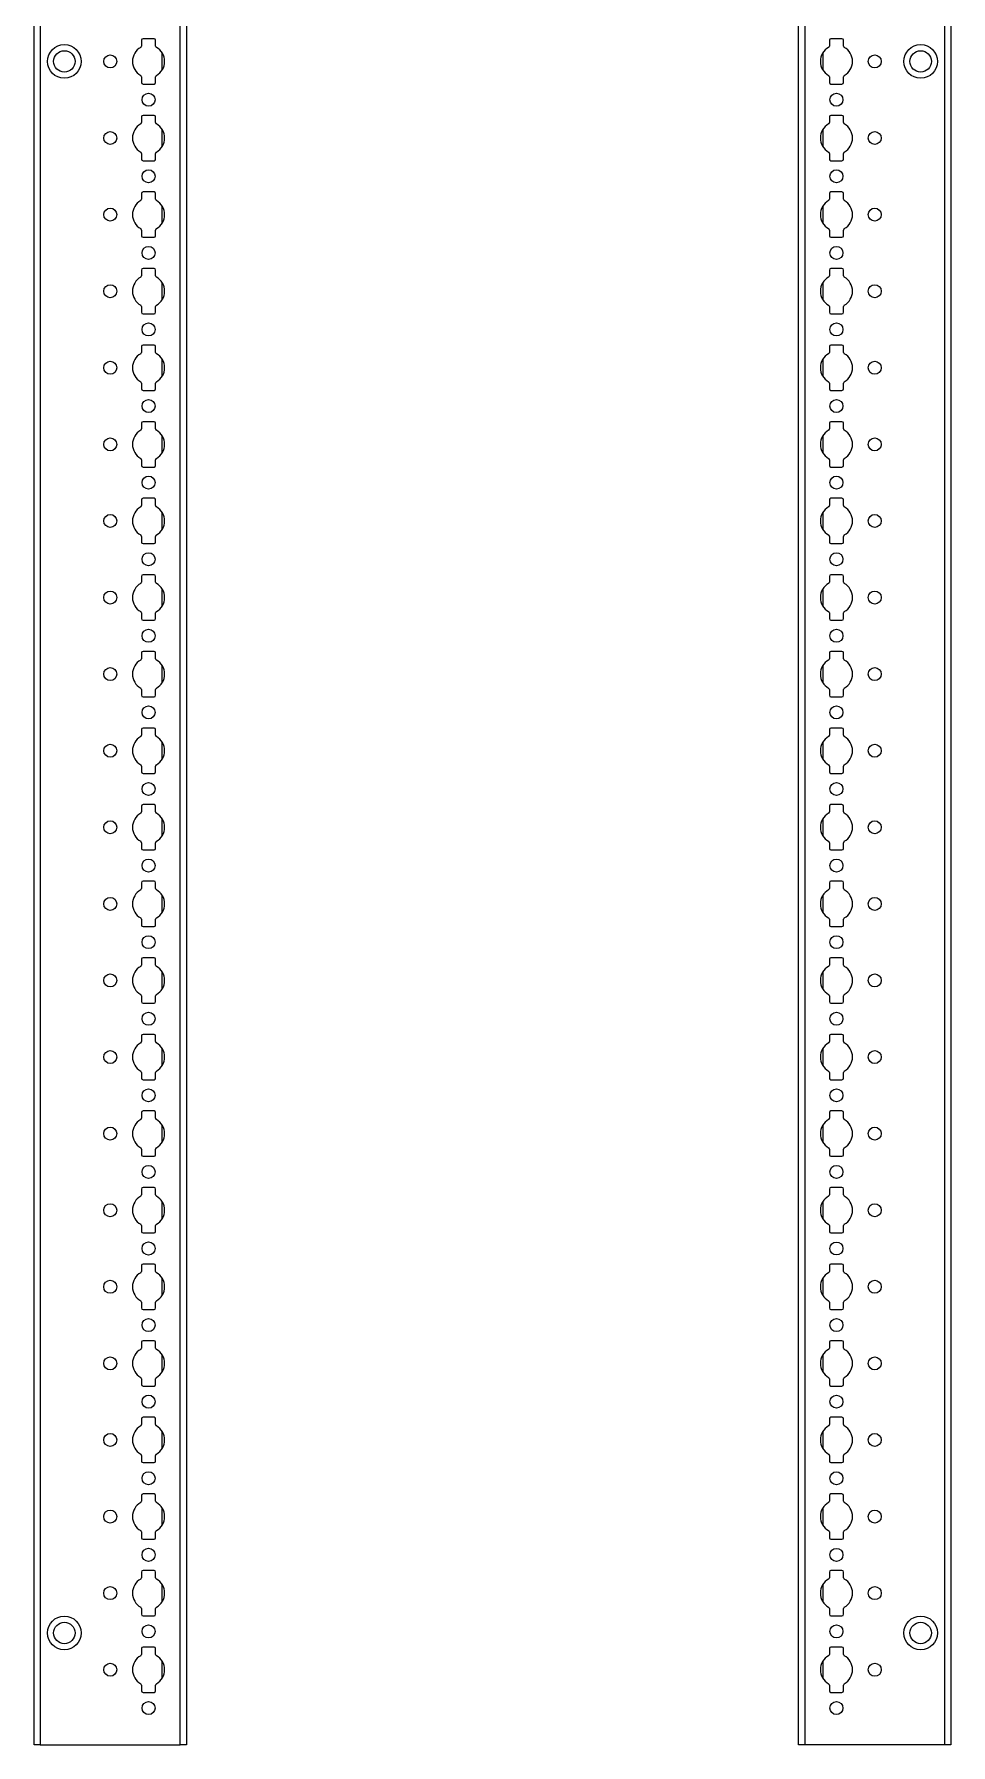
# Model space of a CAD drawing. Header units: millimetres. Extents: x -199 to 2641, y -2247 to 1507.
# Drawn here: x 2342 to 2641, y -852 to -293 of the extents above; entities that cross this region are included whole.
import ezdxf

# ---------------------------------------------------------------- set-up
doc = ezdxf.new("R2010")
doc.units = ezdxf.units.MM

msp = doc.modelspace()

# ---------------------------------------------------------------- linework, layer by layer
at = {"color": 7, "linetype": 'Continuous', "lineweight": 25}
for p, q in [((2341.88, -851.79), (2341.88, 247.21)), ((2391.58, 247.21), (2391.58, -851.79)), ((2591.58, -851.79), (2591.58, 247.21)), ((2641.28, 247.21), (2641.28, -851.79)), ((2376.93, -295.39), (2376.93, -297.27)), ((2381.03, -294.89), (2377.43, -294.89)), ((2381.53, -297.27), (2381.53, -295.39)), ((2601.63, -295.39), (2601.63, -297.27)), ((2605.73, -294.89), (2602.13, -294.89)), ((2606.23, -297.27), (2606.23, -295.39)), ((2376.93, -307.32), (2376.93, -309.19)), ((2377.43, -309.69), (2381.03, -309.69)), ((2381.53, -309.19), (2381.53, -307.32)), ((2601.63, -307.32), (2601.63, -309.19)), ((2602.13, -309.69), (2605.73, -309.69)), ((2606.23, -309.19), (2606.23, -307.32)), ((2376.93, -320.39), (2376.93, -322.27)), ((2381.03, -319.89), (2377.43, -319.89)), ((2381.53, -322.27), (2381.53, -320.39)), ((2601.63, -320.39), (2601.63, -322.27)), ((2605.73, -319.89), (2602.13, -319.89)), ((2606.23, -322.27), (2606.23, -320.39)), ((2376.93, -332.32), (2376.93, -334.19)), ((2377.43, -334.69), (2381.03, -334.69)), ((2381.53, -334.19), (2381.53, -332.32)), ((2601.63, -332.32), (2601.63, -334.19)), ((2602.13, -334.69), (2605.73, -334.69)), ((2606.23, -334.19), (2606.23, -332.32)), ((2376.93, -345.39), (2376.93, -347.27)), ((2381.03, -344.89), (2377.43, -344.89)), ((2381.53, -347.27), (2381.53, -345.39)), ((2601.63, -345.39), (2601.63, -347.27)), ((2605.73, -344.89), (2602.13, -344.89)), ((2606.23, -347.27), (2606.23, -345.39)), ((2376.93, -357.32), (2376.93, -359.19)), ((2381.53, -359.19), (2381.53, -357.32)), ((2601.63, -357.32), (2601.63, -359.19)), ((2606.23, -359.19), (2606.23, -357.32)), ((2377.43, -359.69), (2381.03, -359.69)), ((2602.13, -359.69), (2605.73, -359.69)), ((2376.93, -370.39), (2376.93, -372.27)), ((2381.03, -369.89), (2377.43, -369.89)), ((2381.53, -372.27), (2381.53, -370.39)), ((2601.63, -370.39), (2601.63, -372.27)), ((2605.73, -369.89), (2602.13, -369.89)), ((2606.23, -372.27), (2606.23, -370.39)), ((2376.93, -382.32), (2376.93, -384.19)), ((2377.43, -384.69), (2381.03, -384.69)), ((2381.53, -384.19), (2381.53, -382.32)), ((2601.63, -382.32), (2601.63, -384.19)), ((2602.13, -384.69), (2605.73, -384.69)), ((2606.23, -384.19), (2606.23, -382.32)), ((2376.93, -395.39), (2376.93, -397.27)), ((2381.03, -394.89), (2377.43, -394.89)), ((2381.53, -397.27), (2381.53, -395.39)), ((2601.63, -395.39), (2601.63, -397.27)), ((2605.73, -394.89), (2602.13, -394.89)), ((2606.23, -397.27), (2606.23, -395.39)), ((2376.93, -407.32), (2376.93, -409.19)), ((2381.53, -409.19), (2381.53, -407.32)), ((2601.63, -407.32), (2601.63, -409.19)), ((2606.23, -409.19), (2606.23, -407.32)), ((2377.43, -409.69), (2381.03, -409.69)), ((2602.13, -409.69), (2605.73, -409.69)), ((2376.93, -420.39), (2376.93, -422.27)), ((2381.03, -419.89), (2377.43, -419.89)), ((2381.53, -422.27), (2381.53, -420.39)), ((2601.63, -420.39), (2601.63, -422.27)), ((2605.73, -419.89), (2602.13, -419.89)), ((2606.23, -422.27), (2606.23, -420.39)), ((2376.93, -432.32), (2376.93, -434.19)), ((2377.43, -434.69), (2381.03, -434.69)), ((2381.53, -434.19), (2381.53, -432.32)), ((2601.63, -432.32), (2601.63, -434.19)), ((2602.13, -434.69), (2605.73, -434.69)), ((2606.23, -434.19), (2606.23, -432.32)), ((2376.93, -445.39), (2376.93, -447.27)), ((2381.03, -444.89), (2377.43, -444.89)), ((2381.53, -447.27), (2381.53, -445.39)), ((2601.63, -445.39), (2601.63, -447.27)), ((2605.73, -444.89), (2602.13, -444.89)), ((2606.23, -447.27), (2606.23, -445.39)), ((2376.93, -457.32), (2376.93, -459.19)), ((2381.53, -459.19), (2381.53, -457.32)), ((2601.63, -457.32), (2601.63, -459.19)), ((2606.23, -459.19), (2606.23, -457.32)), ((2377.43, -459.69), (2381.03, -459.69)), ((2602.13, -459.69), (2605.73, -459.69)), ((2376.93, -470.39), (2376.93, -472.27)), ((2381.03, -469.89), (2377.43, -469.89)), ((2381.53, -472.27), (2381.53, -470.39)), ((2601.63, -470.39), (2601.63, -472.27)), ((2605.73, -469.89), (2602.13, -469.89)), ((2606.23, -472.27), (2606.23, -470.39)), ((2376.93, -482.32), (2376.93, -484.19)), ((2377.43, -484.69), (2381.03, -484.69)), ((2381.53, -484.19), (2381.53, -482.32)), ((2601.63, -482.32), (2601.63, -484.19)), ((2602.13, -484.69), (2605.73, -484.69)), ((2606.23, -484.19), (2606.23, -482.32)), ((2376.93, -495.39), (2376.93, -497.27)), ((2381.03, -494.89), (2377.43, -494.89)), ((2381.53, -497.27), (2381.53, -495.39)), ((2601.63, -495.39), (2601.63, -497.27)), ((2605.73, -494.89), (2602.13, -494.89)), ((2606.23, -497.27), (2606.23, -495.39)), ((2376.93, -507.32), (2376.93, -509.19)), ((2381.53, -509.19), (2381.53, -507.32)), ((2601.63, -507.32), (2601.63, -509.19)), ((2606.23, -509.19), (2606.23, -507.32)), ((2377.43, -509.69), (2381.03, -509.69)), ((2602.13, -509.69), (2605.73, -509.69)), ((2376.93, -520.39), (2376.93, -522.27)), ((2381.03, -519.89), (2377.43, -519.89)), ((2381.53, -522.27), (2381.53, -520.39)), ((2601.63, -520.39), (2601.63, -522.27)), ((2605.73, -519.89), (2602.13, -519.89)), ((2606.23, -522.27), (2606.23, -520.39)), ((2376.93, -532.32), (2376.93, -534.19)), ((2377.43, -534.69), (2381.03, -534.69)), ((2381.53, -534.19), (2381.53, -532.32)), ((2601.63, -532.32), (2601.63, -534.19)), ((2602.13, -534.69), (2605.73, -534.69)), ((2606.23, -534.19), (2606.23, -532.32)), ((2376.93, -545.39), (2376.93, -547.27)), ((2381.03, -544.89), (2377.43, -544.89)), ((2381.53, -547.27), (2381.53, -545.39)), ((2601.63, -545.39), (2601.63, -547.27)), ((2605.73, -544.89), (2602.13, -544.89)), ((2606.23, -547.27), (2606.23, -545.39)), ((2376.93, -557.32), (2376.93, -559.19)), ((2381.53, -559.19), (2381.53, -557.32)), ((2601.63, -557.32), (2601.63, -559.19)), ((2606.23, -559.19), (2606.23, -557.32)), ((2377.43, -559.69), (2381.03, -559.69)), ((2602.13, -559.69), (2605.73, -559.69)), ((2376.93, -570.39), (2376.93, -572.27)), ((2381.03, -569.89), (2377.43, -569.89)), ((2381.53, -572.27), (2381.53, -570.39)), ((2601.63, -570.39), (2601.63, -572.27)), ((2605.73, -569.89), (2602.13, -569.89)), ((2606.23, -572.27), (2606.23, -570.39)), ((2376.93, -582.32), (2376.93, -584.19)), ((2377.43, -584.69), (2381.03, -584.69)), ((2381.53, -584.19), (2381.53, -582.32)), ((2601.63, -582.32), (2601.63, -584.19)), ((2602.13, -584.69), (2605.73, -584.69)), ((2606.23, -584.19), (2606.23, -582.32)), ((2376.93, -595.39), (2376.93, -597.27)), ((2381.03, -594.89), (2377.43, -594.89)), ((2381.53, -597.27), (2381.53, -595.39)), ((2601.63, -595.39), (2601.63, -597.27)), ((2605.73, -594.89), (2602.13, -594.89)), ((2606.23, -597.27), (2606.23, -595.39)), ((2376.93, -607.32), (2376.93, -609.19)), ((2381.53, -609.19), (2381.53, -607.32)), ((2601.63, -607.32), (2601.63, -609.19)), ((2606.23, -609.19), (2606.23, -607.32)), ((2377.43, -609.69), (2381.03, -609.69)), ((2602.13, -609.69), (2605.73, -609.69)), ((2376.93, -620.39), (2376.93, -622.27)), ((2381.03, -619.89), (2377.43, -619.89)), ((2381.53, -622.27), (2381.53, -620.39)), ((2601.63, -620.39), (2601.63, -622.27)), ((2605.73, -619.89), (2602.13, -619.89)), ((2606.23, -622.27), (2606.23, -620.39)), ((2376.93, -632.32), (2376.93, -634.19)), ((2377.43, -634.69), (2381.03, -634.69)), ((2381.53, -634.19), (2381.53, -632.32)), ((2601.63, -632.32), (2601.63, -634.19)), ((2602.13, -634.69), (2605.73, -634.69)), ((2606.23, -634.19), (2606.23, -632.32)), ((2376.93, -645.39), (2376.93, -647.27)), ((2381.03, -644.89), (2377.43, -644.89)), ((2381.53, -647.27), (2381.53, -645.39)), ((2601.63, -645.39), (2601.63, -647.27)), ((2605.73, -644.89), (2602.13, -644.89)), ((2606.23, -647.27), (2606.23, -645.39)), ((2376.93, -657.32), (2376.93, -659.19)), ((2381.53, -659.19), (2381.53, -657.32)), ((2601.63, -657.32), (2601.63, -659.19)), ((2606.23, -659.19), (2606.23, -657.32)), ((2377.43, -659.69), (2381.03, -659.69)), ((2602.13, -659.69), (2605.73, -659.69)), ((2381.03, -669.89), (2377.43, -669.89)), ((2605.73, -669.89), (2602.13, -669.89)), ((2376.93, -670.39), (2376.93, -672.27)), ((2381.53, -672.27), (2381.53, -670.39)), ((2601.63, -670.39), (2601.63, -672.27)), ((2606.23, -672.27), (2606.23, -670.39)), ((2376.93, -682.32), (2376.93, -684.19)), ((2377.43, -684.69), (2381.03, -684.69)), ((2381.53, -684.19), (2381.53, -682.32)), ((2601.63, -682.32), (2601.63, -684.19)), ((2602.13, -684.69), (2605.73, -684.69)), ((2606.23, -684.19), (2606.23, -682.32)), ((2376.93, -695.39), (2376.93, -697.27)), ((2381.03, -694.89), (2377.43, -694.89)), ((2381.53, -697.27), (2381.53, -695.39)), ((2601.63, -695.39), (2601.63, -697.27)), ((2605.73, -694.89), (2602.13, -694.89)), ((2606.23, -697.27), (2606.23, -695.39)), ((2376.93, -707.32), (2376.93, -709.19)), ((2381.53, -709.19), (2381.53, -707.32)), ((2601.63, -707.32), (2601.63, -709.19)), ((2606.23, -709.19), (2606.23, -707.32)), ((2377.43, -709.69), (2381.03, -709.69)), ((2602.13, -709.69), (2605.73, -709.69)), ((2381.03, -719.89), (2377.43, -719.89)), ((2605.73, -719.89), (2602.13, -719.89)), ((2376.93, -720.39), (2376.93, -722.27)), ((2381.53, -722.27), (2381.53, -720.39)), ((2601.63, -720.39), (2601.63, -722.27)), ((2606.23, -722.27), (2606.23, -720.39)), ((2376.93, -732.32), (2376.93, -734.19)), ((2377.43, -734.69), (2381.03, -734.69)), ((2381.53, -734.19), (2381.53, -732.32)), ((2601.63, -732.32), (2601.63, -734.19)), ((2602.13, -734.69), (2605.73, -734.69)), ((2606.23, -734.19), (2606.23, -732.32)), ((2376.93, -745.39), (2376.93, -747.27)), ((2381.03, -744.89), (2377.43, -744.89)), ((2381.53, -747.27), (2381.53, -745.39)), ((2601.63, -745.39), (2601.63, -747.27)), ((2605.73, -744.89), (2602.13, -744.89)), ((2606.23, -747.27), (2606.23, -745.39)), ((2376.93, -757.32), (2376.93, -759.19)), ((2381.53, -759.19), (2381.53, -757.32)), ((2601.63, -757.32), (2601.63, -759.19)), ((2606.23, -759.19), (2606.23, -757.32)), ((2377.43, -759.69), (2381.03, -759.69)), ((2602.13, -759.69), (2605.73, -759.69)), ((2376.93, -770.39), (2376.93, -772.27)), ((2381.03, -769.89), (2377.43, -769.89)), ((2381.53, -772.27), (2381.53, -770.39)), ((2601.63, -770.39), (2601.63, -772.27)), ((2605.73, -769.89), (2602.13, -769.89)), ((2606.23, -772.27), (2606.23, -770.39)), ((2376.93, -782.32), (2376.93, -784.19)), ((2377.43, -784.69), (2381.03, -784.69)), ((2381.53, -784.19), (2381.53, -782.32)), ((2601.63, -782.32), (2601.63, -784.19)), ((2602.13, -784.69), (2605.73, -784.69)), ((2606.23, -784.19), (2606.23, -782.32)), ((2376.93, -795.39), (2376.93, -797.27)), ((2381.03, -794.89), (2377.43, -794.89)), ((2381.53, -797.27), (2381.53, -795.39)), ((2601.63, -795.39), (2601.63, -797.27)), ((2605.73, -794.89), (2602.13, -794.89)), ((2606.23, -797.27), (2606.23, -795.39)), ((2376.93, -807.32), (2376.93, -809.19)), ((2381.53, -809.19), (2381.53, -807.32)), ((2601.63, -807.32), (2601.63, -809.19)), ((2606.23, -809.19), (2606.23, -807.32)), ((2377.43, -809.69), (2381.03, -809.69)), ((2602.13, -809.69), (2605.73, -809.69)), ((2376.93, -820.39), (2376.93, -822.27)), ((2381.03, -819.89), (2377.43, -819.89)), ((2381.53, -822.27), (2381.53, -820.39)), ((2601.63, -820.39), (2601.63, -822.27)), ((2605.73, -819.89), (2602.13, -819.89)), ((2606.23, -822.27), (2606.23, -820.39)), ((2376.93, -832.32), (2376.93, -834.19)), ((2377.43, -834.69), (2381.03, -834.69)), ((2381.53, -834.19), (2381.53, -832.32)), ((2601.63, -832.32), (2601.63, -834.19)), ((2602.13, -834.69), (2605.73, -834.69)), ((2606.23, -834.19), (2606.23, -832.32)), ((2343.88, -851.79), (2341.88, -851.79)), ((2343.88, -851.79), (2389.58, -851.79)), ((2391.58, -851.79), (2389.58, -851.79)), ((2593.58, -851.79), (2591.58, -851.79)), ((2639.28, -851.79), (2593.58, -851.79)), ((2641.28, -851.79), (2639.28, -851.79))]:
    msp.add_line(p, q, dxfattribs=at)
at = {"color": 8, "linetype": 'Continuous', "lineweight": 18}
for p, q in [((2343.88, 247.21), (2343.88, -851.79)), ((2389.58, -851.79), (2389.58, 247.21)), ((2593.58, 247.21), (2593.58, -851.79)), ((2639.28, -851.79), (2639.28, 247.21)), ((2383.73, -305), (2383.73, -299.59)), ((2599.43, -299.59), (2599.43, -305)), ((2383.73, -330), (2383.73, -324.59)), ((2599.43, -324.59), (2599.43, -330)), ((2383.73, -355), (2383.73, -349.59)), ((2599.43, -349.59), (2599.43, -355)), ((2383.73, -380), (2383.73, -374.59)), ((2599.43, -374.59), (2599.43, -380)), ((2383.73, -405), (2383.73, -399.59)), ((2599.43, -399.59), (2599.43, -405)), ((2383.73, -430), (2383.73, -424.59)), ((2599.43, -424.59), (2599.43, -430)), ((2383.73, -455), (2383.73, -449.59)), ((2599.43, -449.59), (2599.43, -455)), ((2383.73, -480), (2383.73, -474.59)), ((2599.43, -474.59), (2599.43, -480)), ((2383.73, -505), (2383.73, -499.59)), ((2599.43, -499.59), (2599.43, -505)), ((2383.73, -530), (2383.73, -524.59)), ((2599.43, -524.59), (2599.43, -530)), ((2383.73, -555), (2383.73, -549.59)), ((2599.43, -549.59), (2599.43, -555)), ((2383.73, -580), (2383.73, -574.59)), ((2599.43, -574.59), (2599.43, -580)), ((2383.73, -605), (2383.73, -599.59)), ((2599.43, -599.59), (2599.43, -605)), ((2383.73, -630), (2383.73, -624.59)), ((2599.43, -624.59), (2599.43, -630)), ((2383.73, -655), (2383.73, -649.59)), ((2599.43, -649.59), (2599.43, -655)), ((2383.73, -680), (2383.73, -674.59)), ((2599.43, -674.59), (2599.43, -680)), ((2383.73, -705), (2383.73, -699.59)), ((2599.43, -699.59), (2599.43, -705)), ((2383.73, -730), (2383.73, -724.59)), ((2599.43, -724.59), (2599.43, -730)), ((2383.73, -755), (2383.73, -749.59)), ((2599.43, -749.59), (2599.43, -755)), ((2383.73, -780), (2383.73, -774.59)), ((2599.43, -774.59), (2599.43, -780)), ((2383.73, -805), (2383.73, -799.59)), ((2599.43, -799.59), (2599.43, -805)), ((2383.73, -830), (2383.73, -824.59)), ((2599.43, -824.59), (2599.43, -830))]:
    msp.add_line(p, q, dxfattribs=at)
at = {"color": 7, "linetype": 'Continuous', "lineweight": 25}
for centre, radius in [((2351.73, -302.29), 5.5), ((2351.73, -302.29), 3.5), ((2366.73, -302.29), 2.12), ((2616.43, -302.29), 2.12), ((2631.43, -302.29), 5.5), ((2631.43, -302.29), 3.5), ((2379.23, -314.79), 2.12), ((2603.93, -314.79), 2.12), ((2366.73, -327.29), 2.12), ((2616.43, -327.29), 2.12), ((2379.23, -339.79), 2.12), ((2603.93, -339.79), 2.12), ((2366.73, -352.29), 2.12), ((2616.43, -352.29), 2.12), ((2379.23, -364.79), 2.12), ((2603.93, -364.79), 2.12), ((2366.73, -377.29), 2.12), ((2616.43, -377.29), 2.12), ((2379.23, -389.79), 2.12), ((2603.93, -389.79), 2.12), ((2366.73, -402.29), 2.12), ((2616.43, -402.29), 2.12), ((2379.23, -414.79), 2.12), ((2603.93, -414.79), 2.12), ((2366.73, -427.29), 2.12), ((2616.43, -427.29), 2.12), ((2379.23, -439.79), 2.12), ((2603.93, -439.79), 2.12), ((2366.73, -452.29), 2.12), ((2616.43, -452.29), 2.12), ((2379.23, -464.79), 2.12), ((2603.93, -464.79), 2.12), ((2366.73, -477.29), 2.12), ((2616.43, -477.29), 2.12), ((2379.23, -489.79), 2.12), ((2603.93, -489.79), 2.12), ((2366.73, -502.29), 2.12), ((2616.43, -502.29), 2.12), ((2379.23, -514.79), 2.12), ((2603.93, -514.79), 2.12), ((2366.73, -527.29), 2.12), ((2616.43, -527.29), 2.12), ((2379.23, -539.79), 2.12), ((2603.93, -539.79), 2.12), ((2366.73, -552.29), 2.12), ((2616.43, -552.29), 2.12), ((2379.23, -564.79), 2.12), ((2603.93, -564.79), 2.12), ((2366.73, -577.29), 2.12), ((2616.43, -577.29), 2.12), ((2379.23, -589.79), 2.12), ((2603.93, -589.79), 2.12), ((2366.73, -602.29), 2.12), ((2616.43, -602.29), 2.12), ((2379.23, -614.79), 2.12), ((2603.93, -614.79), 2.12), ((2366.73, -627.29), 2.12), ((2616.43, -627.29), 2.12), ((2379.23, -639.79), 2.12), ((2603.93, -639.79), 2.12), ((2366.73, -652.29), 2.13), ((2616.43, -652.29), 2.12), ((2379.23, -664.79), 2.12), ((2603.93, -664.79), 2.12), ((2366.73, -677.29), 2.13), ((2616.43, -677.29), 2.12), ((2379.23, -689.79), 2.13), ((2603.93, -689.79), 2.12), ((2366.73, -702.29), 2.13), ((2616.43, -702.29), 2.12), ((2379.23, -714.79), 2.13), ((2603.93, -714.79), 2.12), ((2366.73, -727.29), 2.13), ((2616.43, -727.29), 2.12), ((2379.23, -739.79), 2.13), ((2603.93, -739.79), 2.12), ((2366.73, -752.29), 2.13), ((2616.43, -752.29), 2.12), ((2379.23, -764.79), 2.13), ((2603.93, -764.79), 2.12), ((2366.73, -777.29), 2.13), ((2616.43, -777.29), 2.12), ((2379.23, -789.79), 2.13), ((2603.93, -789.79), 2.12), ((2366.73, -802.29), 2.13), ((2616.43, -802.29), 2.13), ((2351.73, -815.29), 5.5), ((2351.73, -815.29), 3.5), ((2379.23, -814.79), 2.12), ((2603.93, -814.79), 2.12), ((2631.43, -815.29), 5.5), ((2631.43, -815.29), 3.5), ((2366.73, -827.29), 2.12), ((2616.43, -827.29), 2.13), ((2379.23, -839.79), 2.12), ((2603.93, -839.79), 2.12)]:
    msp.add_circle(centre, radius, dxfattribs=at)
for centre, radius, start, end in [((2377.43, -295.39), 0.5, 90, 180), ((2381.03, -295.39), 0.5, 0, 90), ((2602.13, -295.39), 0.5, 90, 180), ((2605.73, -295.39), 0.5, 0, 90), ((2379.23, -302.29), 5.25, 119.1407, 240.8593), ((2376.43, -297.27), 0.5, 299.1407, 0), ((2382.03, -297.27), 0.5, 180, 240.8593), ((2379.23, -302.29), 5.25, 299.1407, 60.8593), ((2603.93, -302.29), 5.25, 119.1407, 240.8593), ((2601.13, -297.27), 0.5, 299.1407, 0), ((2606.73, -297.27), 0.5, 180, 240.8593), ((2603.93, -302.29), 5.25, 299.1407, 60.8593), ((2376.43, -307.32), 0.5, 0, 60.8593), ((2382.03, -307.32), 0.5, 119.1407, 180), ((2601.13, -307.32), 0.5, 0, 60.8593), ((2606.73, -307.32), 0.5, 119.1407, 180), ((2377.43, -309.19), 0.5, 180, 270), ((2381.03, -309.19), 0.5, 270, 0), ((2602.13, -309.19), 0.5, 180, 270), ((2605.73, -309.19), 0.5, 270, 0), ((2379.23, -327.29), 5.25, 119.1407, 240.8593), ((2376.43, -322.27), 0.5, 299.1407, 0), ((2377.43, -320.39), 0.5, 90, 180), ((2381.03, -320.39), 0.5, 0, 90), ((2382.03, -322.27), 0.5, 180, 240.8593), ((2379.23, -327.29), 5.25, 299.1407, 60.8593), ((2603.93, -327.29), 5.25, 119.1407, 240.8593), ((2601.13, -322.27), 0.5, 299.1407, 0), ((2602.13, -320.39), 0.5, 90, 180), ((2605.73, -320.39), 0.5, 0, 90), ((2606.73, -322.27), 0.5, 180, 240.8593), ((2603.93, -327.29), 5.25, 299.1407, 60.8593), ((2376.43, -332.32), 0.5, 0, 60.8593), ((2377.43, -334.19), 0.5, 180, 270), ((2381.03, -334.19), 0.5, 270, 0), ((2382.03, -332.32), 0.5, 119.1407, 180), ((2601.13, -332.32), 0.5, 0, 60.8593), ((2602.13, -334.19), 0.5, 180, 270), ((2605.73, -334.19), 0.5, 270, 0), ((2606.73, -332.32), 0.5, 119.1407, 180), ((2377.43, -345.39), 0.5, 90, 180), ((2381.03, -345.39), 0.5, 0, 90), ((2602.13, -345.39), 0.5, 90, 180), ((2605.73, -345.39), 0.5, 0, 90), ((2379.23, -352.29), 5.25, 119.1407, 240.8593), ((2376.43, -347.27), 0.5, 299.1407, 0), ((2382.03, -347.27), 0.5, 180, 240.8593), ((2379.23, -352.29), 5.25, 299.1407, 60.8593), ((2603.93, -352.29), 5.25, 119.1407, 240.8593), ((2601.13, -347.27), 0.5, 299.1407, 0), ((2606.73, -347.27), 0.5, 180, 240.8593), ((2603.93, -352.29), 5.25, 299.1407, 60.8593), ((2376.43, -357.32), 0.5, 0, 60.8593), ((2382.03, -357.32), 0.5, 119.1407, 180), ((2601.13, -357.32), 0.5, 0, 60.8593), ((2606.73, -357.32), 0.5, 119.1407, 180), ((2377.43, -359.19), 0.5, 180, 270), ((2381.03, -359.19), 0.5, 270, 0), ((2602.13, -359.19), 0.5, 180, 270), ((2605.73, -359.19), 0.5, 270, 0), ((2379.23, -377.29), 5.25, 119.1407, 240.8593), ((2376.43, -372.27), 0.5, 299.1407, 0), ((2377.43, -370.39), 0.5, 90, 180), ((2381.03, -370.39), 0.5, 0, 90), ((2382.03, -372.27), 0.5, 180, 240.8593), ((2379.23, -377.29), 5.25, 299.1407, 60.8593), ((2603.93, -377.29), 5.25, 119.1407, 240.8593), ((2601.13, -372.27), 0.5, 299.1407, 0), ((2602.13, -370.39), 0.5, 90, 180), ((2605.73, -370.39), 0.5, 0, 90), ((2606.73, -372.27), 0.5, 180, 240.8593), ((2603.93, -377.29), 5.25, 299.1407, 60.8593), ((2376.43, -382.32), 0.5, 0, 60.8593), ((2377.43, -384.19), 0.5, 180, 270), ((2381.03, -384.19), 0.5, 270, 0), ((2382.03, -382.32), 0.5, 119.1407, 180), ((2601.13, -382.32), 0.5, 0, 60.8593), ((2602.13, -384.19), 0.5, 180, 270), ((2605.73, -384.19), 0.5, 270, 0), ((2606.73, -382.32), 0.5, 119.1407, 180), ((2377.43, -395.39), 0.5, 90, 180), ((2381.03, -395.39), 0.5, 0, 90), ((2602.13, -395.39), 0.5, 90, 180), ((2605.73, -395.39), 0.5, 0, 90), ((2379.23, -402.29), 5.25, 119.1407, 240.8593), ((2376.43, -397.27), 0.5, 299.1407, 0), ((2382.03, -397.27), 0.5, 180, 240.8593), ((2379.23, -402.29), 5.25, 299.1407, 60.8593), ((2603.93, -402.29), 5.25, 119.1407, 240.8593), ((2601.13, -397.27), 0.5, 299.1407, 0), ((2606.73, -397.27), 0.5, 180, 240.8593), ((2603.93, -402.29), 5.25, 299.1407, 60.8593), ((2376.43, -407.32), 0.5, 0, 60.8593), ((2382.03, -407.32), 0.5, 119.1407, 180), ((2601.13, -407.32), 0.5, 0, 60.8593), ((2606.73, -407.32), 0.5, 119.1407, 180), ((2377.43, -409.19), 0.5, 180, 270), ((2381.03, -409.19), 0.5, 270, 0), ((2602.13, -409.19), 0.5, 180, 270), ((2605.73, -409.19), 0.5, 270, 0), ((2379.23, -427.29), 5.25, 119.1407, 240.8593), ((2376.43, -422.27), 0.5, 299.1407, 0), ((2377.43, -420.39), 0.5, 90, 180), ((2381.03, -420.39), 0.5, 0, 90), ((2382.03, -422.27), 0.5, 180, 240.8593), ((2379.23, -427.29), 5.25, 299.1407, 60.8593), ((2603.93, -427.29), 5.25, 119.1407, 240.8593), ((2601.13, -422.27), 0.5, 299.1407, 0), ((2602.13, -420.39), 0.5, 90, 180), ((2605.73, -420.39), 0.5, 0, 90), ((2606.73, -422.27), 0.5, 180, 240.8593), ((2603.93, -427.29), 5.25, 299.1407, 60.8593), ((2376.43, -432.32), 0.5, 0, 60.8593), ((2377.43, -434.19), 0.5, 180, 270), ((2381.03, -434.19), 0.5, 270, 0), ((2382.03, -432.32), 0.5, 119.1407, 180), ((2601.13, -432.32), 0.5, 0, 60.8593), ((2602.13, -434.19), 0.5, 180, 270), ((2605.73, -434.19), 0.5, 270, 0), ((2606.73, -432.32), 0.5, 119.1407, 180), ((2377.43, -445.39), 0.5, 90, 180), ((2381.03, -445.39), 0.5, 0, 90), ((2602.13, -445.39), 0.5, 90, 180), ((2605.73, -445.39), 0.5, 0, 90), ((2379.23, -452.29), 5.25, 119.1407, 240.8593), ((2376.43, -447.27), 0.5, 299.1407, 0), ((2382.03, -447.27), 0.5, 180, 240.8593), ((2379.23, -452.29), 5.25, 299.1407, 60.8593), ((2603.93, -452.29), 5.25, 119.1407, 240.8593), ((2601.13, -447.27), 0.5, 299.1407, 0), ((2606.73, -447.27), 0.5, 180, 240.8593), ((2603.93, -452.29), 5.25, 299.1407, 60.8593), ((2376.43, -457.32), 0.5, 0, 60.8593), ((2382.03, -457.32), 0.5, 119.1407, 180), ((2601.13, -457.32), 0.5, 0, 60.8593), ((2606.73, -457.32), 0.5, 119.1407, 180), ((2377.43, -459.19), 0.5, 180, 270), ((2381.03, -459.19), 0.5, 270, 0), ((2602.13, -459.19), 0.5, 180, 270), ((2605.73, -459.19), 0.5, 270, 0), ((2379.23, -477.29), 5.25, 119.1407, 240.8593), ((2376.43, -472.27), 0.5, 299.1407, 0), ((2377.43, -470.39), 0.5, 90, 180), ((2381.03, -470.39), 0.5, 0, 90), ((2382.03, -472.27), 0.5, 180, 240.8593), ((2379.23, -477.29), 5.25, 299.1407, 60.8593), ((2603.93, -477.29), 5.25, 119.1407, 240.8593), ((2601.13, -472.27), 0.5, 299.1407, 0), ((2602.13, -470.39), 0.5, 90, 180), ((2605.73, -470.39), 0.5, 0, 90), ((2606.73, -472.27), 0.5, 180, 240.8593), ((2603.93, -477.29), 5.25, 299.1407, 60.8593), ((2376.43, -482.32), 0.5, 0, 60.8593), ((2377.43, -484.19), 0.5, 180, 270), ((2381.03, -484.19), 0.5, 270, 0), ((2382.03, -482.32), 0.5, 119.1407, 180), ((2601.13, -482.32), 0.5, 0, 60.8593), ((2602.13, -484.19), 0.5, 180, 270), ((2605.73, -484.19), 0.5, 270, 0), ((2606.73, -482.32), 0.5, 119.1407, 180), ((2377.43, -495.39), 0.5, 90, 180), ((2381.03, -495.39), 0.5, 0, 90), ((2602.13, -495.39), 0.5, 90, 180), ((2605.73, -495.39), 0.5, 0, 90), ((2379.23, -502.29), 5.25, 119.1407, 240.8593), ((2376.43, -497.27), 0.5, 299.1407, 0), ((2382.03, -497.27), 0.5, 180, 240.8593), ((2379.23, -502.29), 5.25, 299.1407, 60.8593), ((2603.93, -502.29), 5.25, 119.1407, 240.8593), ((2601.13, -497.27), 0.5, 299.1407, 0), ((2606.73, -497.27), 0.5, 180, 240.8593), ((2603.93, -502.29), 5.25, 299.1407, 60.8593), ((2376.43, -507.32), 0.5, 0, 60.8593), ((2382.03, -507.32), 0.5, 119.1407, 180), ((2601.13, -507.32), 0.5, 0, 60.8593), ((2606.73, -507.32), 0.5, 119.1407, 180), ((2377.43, -509.19), 0.5, 180, 270), ((2381.03, -509.19), 0.5, 270, 0), ((2602.13, -509.19), 0.5, 180, 270), ((2605.73, -509.19), 0.5, 270, 0), ((2379.23, -527.29), 5.25, 119.1407, 240.8593), ((2376.43, -522.27), 0.5, 299.1407, 0), ((2377.43, -520.39), 0.5, 90, 180), ((2381.03, -520.39), 0.5, 0, 90), ((2382.03, -522.27), 0.5, 180, 240.8593), ((2379.23, -527.29), 5.25, 299.1407, 60.8593), ((2603.93, -527.29), 5.25, 119.1407, 240.8593), ((2601.13, -522.27), 0.5, 299.1407, 0), ((2602.13, -520.39), 0.5, 90, 180), ((2605.73, -520.39), 0.5, 0, 90), ((2606.73, -522.27), 0.5, 180, 240.8593), ((2603.93, -527.29), 5.25, 299.1407, 60.8593), ((2376.43, -532.32), 0.5, 0, 60.8593), ((2377.43, -534.19), 0.5, 180, 270), ((2381.03, -534.19), 0.5, 270, 0), ((2382.03, -532.32), 0.5, 119.1407, 180), ((2601.13, -532.32), 0.5, 0, 60.8593), ((2602.13, -534.19), 0.5, 180, 270), ((2605.73, -534.19), 0.5, 270, 0), ((2606.73, -532.32), 0.5, 119.1407, 180), ((2377.43, -545.39), 0.5, 90, 180), ((2381.03, -545.39), 0.5, 0, 90), ((2602.13, -545.39), 0.5, 90, 180), ((2605.73, -545.39), 0.5, 0, 90), ((2379.23, -552.29), 5.25, 119.1407, 240.8593), ((2376.43, -547.27), 0.5, 299.1407, 0), ((2382.03, -547.27), 0.5, 180, 240.8593), ((2379.23, -552.29), 5.25, 299.1407, 60.8593), ((2603.93, -552.29), 5.25, 119.1407, 240.8593), ((2601.13, -547.27), 0.5, 299.1407, 0), ((2606.73, -547.27), 0.5, 180, 240.8593), ((2603.93, -552.29), 5.25, 299.1407, 60.8593), ((2376.43, -557.32), 0.5, 0, 60.8593), ((2382.03, -557.32), 0.5, 119.1407, 180), ((2601.13, -557.32), 0.5, 0, 60.8593), ((2606.73, -557.32), 0.5, 119.1407, 180), ((2377.43, -559.19), 0.5, 180, 270), ((2381.03, -559.19), 0.5, 270, 0), ((2602.13, -559.19), 0.5, 180, 270), ((2605.73, -559.19), 0.5, 270, 0), ((2379.23, -577.29), 5.25, 119.1407, 240.8593), ((2376.43, -572.27), 0.5, 299.1407, 0), ((2377.43, -570.39), 0.5, 90, 180), ((2381.03, -570.39), 0.5, 0, 90), ((2382.03, -572.27), 0.5, 180, 240.8593), ((2379.23, -577.29), 5.25, 299.1407, 60.8593), ((2603.93, -577.29), 5.25, 119.1407, 240.8593), ((2601.13, -572.27), 0.5, 299.1407, 0), ((2602.13, -570.39), 0.5, 90, 180), ((2605.73, -570.39), 0.5, 0, 90), ((2606.73, -572.27), 0.5, 180, 240.8593), ((2603.93, -577.29), 5.25, 299.1407, 60.8593), ((2376.43, -582.32), 0.5, 0, 60.8593), ((2377.43, -584.19), 0.5, 180, 270), ((2381.03, -584.19), 0.5, 270, 0), ((2382.03, -582.32), 0.5, 119.1407, 180), ((2601.13, -582.32), 0.5, 0, 60.8593), ((2602.13, -584.19), 0.5, 180, 270), ((2605.73, -584.19), 0.5, 270, 0), ((2606.73, -582.32), 0.5, 119.1407, 180), ((2376.43, -597.27), 0.5, 299.1407, 0), ((2377.43, -595.39), 0.5, 90, 180), ((2381.03, -595.39), 0.5, 0, 90), ((2382.03, -597.27), 0.5, 180, 240.8593), ((2601.13, -597.27), 0.5, 299.1407, 0), ((2602.13, -595.39), 0.5, 90, 180), ((2605.73, -595.39), 0.5, 0, 90), ((2606.73, -597.27), 0.5, 180, 240.8593), ((2379.23, -602.29), 5.25, 119.1407, 240.8593), ((2379.23, -602.29), 5.25, 299.1407, 60.8593), ((2603.93, -602.29), 5.25, 119.1407, 240.8593), ((2603.93, -602.29), 5.25, 299.1407, 60.8593), ((2376.43, -607.32), 0.5, 0, 60.8593), ((2382.03, -607.32), 0.5, 119.1407, 180), ((2601.13, -607.32), 0.5, 0, 60.8593), ((2606.73, -607.32), 0.5, 119.1407, 180), ((2377.43, -609.19), 0.5, 180, 270), ((2381.03, -609.19), 0.5, 270, 0), ((2602.13, -609.19), 0.5, 180, 270), ((2605.73, -609.19), 0.5, 270, 0), ((2379.23, -627.29), 5.25, 119.1407, 240.8593), ((2376.43, -622.27), 0.5, 299.1407, 0), ((2377.43, -620.39), 0.5, 90, 180), ((2381.03, -620.39), 0.5, 0, 90), ((2382.03, -622.27), 0.5, 180, 240.8593), ((2379.23, -627.29), 5.25, 299.1407, 60.8593), ((2603.93, -627.29), 5.25, 119.1407, 240.8593), ((2601.13, -622.27), 0.5, 299.1407, 0), ((2602.13, -620.39), 0.5, 90, 180), ((2605.73, -620.39), 0.5, 0, 90), ((2606.73, -622.27), 0.5, 180, 240.8593), ((2603.93, -627.29), 5.25, 299.1407, 60.8593), ((2376.43, -632.32), 0.5, 0, 60.8593), ((2377.43, -634.19), 0.5, 180, 270), ((2381.03, -634.19), 0.5, 270, 0), ((2382.03, -632.32), 0.5, 119.1407, 180), ((2601.13, -632.32), 0.5, 0, 60.8593), ((2602.13, -634.19), 0.5, 180, 270), ((2605.73, -634.19), 0.5, 270, 0), ((2606.73, -632.32), 0.5, 119.1407, 180), ((2379.23, -652.29), 5.25, 119.1407, 240.8593), ((2376.43, -647.27), 0.5, 299.1407, 0), ((2377.43, -645.39), 0.5, 90, 180), ((2381.03, -645.39), 0.5, 0, 90), ((2382.03, -647.27), 0.5, 180, 240.8593), ((2379.23, -652.29), 5.25, 299.1407, 60.8593), ((2603.93, -652.29), 5.25, 119.1407, 240.8593), ((2601.13, -647.27), 0.5, 299.1407, 0), ((2602.13, -645.39), 0.5, 90, 180), ((2605.73, -645.39), 0.5, 0, 90), ((2606.73, -647.27), 0.5, 180, 240.8593), ((2603.93, -652.29), 5.25, 299.1407, 60.8593), ((2376.43, -657.32), 0.5, 0, 60.8593), ((2382.03, -657.32), 0.5, 119.1407, 180), ((2601.13, -657.32), 0.5, 0, 60.8593), ((2606.73, -657.32), 0.5, 119.1407, 180), ((2377.43, -659.19), 0.5, 180, 270), ((2381.03, -659.19), 0.5, 270, 0), ((2602.13, -659.19), 0.5, 180, 270), ((2605.73, -659.19), 0.5, 270, 0), ((2377.43, -670.39), 0.5, 90, 180), ((2381.03, -670.39), 0.5, 0, 90), ((2602.13, -670.39), 0.5, 90, 180), ((2605.73, -670.39), 0.5, 0, 90), ((2379.23, -677.29), 5.25, 119.1407, 240.8593), ((2376.43, -672.27), 0.5, 299.1407, 0), ((2382.03, -672.27), 0.5, 180, 240.8593), ((2379.23, -677.29), 5.25, 299.1407, 60.8593), ((2603.93, -677.29), 5.25, 119.1407, 240.8593), ((2601.13, -672.27), 0.5, 299.1407, 0), ((2606.73, -672.27), 0.5, 180, 240.8593), ((2603.93, -677.29), 5.25, 299.1407, 60.8593), ((2376.43, -682.32), 0.5, 0, 60.8593), ((2377.43, -684.19), 0.5, 180, 270), ((2381.03, -684.19), 0.5, 270, 0), ((2382.03, -682.32), 0.5, 119.1407, 180), ((2601.13, -682.32), 0.5, 0, 60.8593), ((2602.13, -684.19), 0.5, 180, 270), ((2605.73, -684.19), 0.5, 270, 0), ((2606.73, -682.32), 0.5, 119.1407, 180), ((2379.23, -702.29), 5.25, 119.1407, 240.8593), ((2376.43, -697.27), 0.5, 299.1407, 0), ((2377.43, -695.39), 0.5, 90, 180), ((2381.03, -695.39), 0.5, 0, 90), ((2382.03, -697.27), 0.5, 180, 240.8593), ((2379.23, -702.29), 5.25, 299.1407, 60.8593), ((2603.93, -702.29), 5.25, 119.1407, 240.8593), ((2601.13, -697.27), 0.5, 299.1407, 0), ((2602.13, -695.39), 0.5, 90, 180), ((2605.73, -695.39), 0.5, 0, 90), ((2606.73, -697.27), 0.5, 180, 240.8593), ((2603.93, -702.29), 5.25, 299.1407, 60.8593), ((2376.43, -707.32), 0.5, 0, 60.8593), ((2382.03, -707.32), 0.5, 119.1407, 180), ((2601.13, -707.32), 0.5, 0, 60.8593), ((2606.73, -707.32), 0.5, 119.1407, 180), ((2377.43, -709.19), 0.5, 180, 270), ((2381.03, -709.19), 0.5, 270, 0), ((2602.13, -709.19), 0.5, 180, 270), ((2605.73, -709.19), 0.5, 270, 0), ((2377.43, -720.39), 0.5, 90, 180), ((2381.03, -720.39), 0.5, 0, 90), ((2602.13, -720.39), 0.5, 90, 180), ((2605.73, -720.39), 0.5, 0, 90), ((2379.23, -727.29), 5.25, 119.1407, 240.8593), ((2376.43, -722.27), 0.5, 299.1407, 0), ((2382.03, -722.27), 0.5, 180, 240.8593), ((2379.23, -727.29), 5.25, 299.1407, 60.8593), ((2603.93, -727.29), 5.25, 119.1407, 240.8593), ((2601.13, -722.27), 0.5, 299.1407, 0), ((2606.73, -722.27), 0.5, 180, 240.8593), ((2603.93, -727.29), 5.25, 299.1407, 60.8593), ((2376.43, -732.32), 0.5, 0, 60.8593), ((2377.43, -734.19), 0.5, 180, 270), ((2381.03, -734.19), 0.5, 270, 0), ((2382.03, -732.32), 0.5, 119.1407, 180), ((2601.13, -732.32), 0.5, 0, 60.8593), ((2602.13, -734.19), 0.5, 180, 270), ((2605.73, -734.19), 0.5, 270, 0), ((2606.73, -732.32), 0.5, 119.1407, 180), ((2379.23, -752.29), 5.25, 119.1407, 240.8593), ((2376.43, -747.27), 0.5, 299.1407, 0), ((2377.43, -745.39), 0.5, 90, 180), ((2381.03, -745.39), 0.5, 0, 90), ((2382.03, -747.27), 0.5, 180, 240.8593), ((2379.23, -752.29), 5.25, 299.1407, 60.8593), ((2603.93, -752.29), 5.25, 119.1407, 240.8593), ((2601.13, -747.27), 0.5, 299.1407, 0), ((2602.13, -745.39), 0.5, 90, 180), ((2605.73, -745.39), 0.5, 0, 90), ((2606.73, -747.27), 0.5, 180, 240.8593), ((2603.93, -752.29), 5.25, 299.1407, 60.8593), ((2376.43, -757.32), 0.5, 0, 60.8593), ((2377.43, -759.19), 0.5, 180, 270), ((2381.03, -759.19), 0.5, 270, 0), ((2382.03, -757.32), 0.5, 119.1407, 180), ((2601.13, -757.32), 0.5, 0, 60.8593), ((2602.13, -759.19), 0.5, 180, 270), ((2605.73, -759.19), 0.5, 270, 0), ((2606.73, -757.32), 0.5, 119.1407, 180), ((2377.43, -770.39), 0.5, 90, 180), ((2381.03, -770.39), 0.5, 0, 90), ((2602.13, -770.39), 0.5, 90, 180), ((2605.73, -770.39), 0.5, 0, 90), ((2379.23, -777.29), 5.25, 119.1407, 240.8593), ((2376.43, -772.27), 0.5, 299.1407, 0), ((2382.03, -772.27), 0.5, 180, 240.8593), ((2379.23, -777.29), 5.25, 299.1407, 60.8593), ((2603.93, -777.29), 5.25, 119.1407, 240.8593), ((2601.13, -772.27), 0.5, 299.1407, 0), ((2606.73, -772.27), 0.5, 180, 240.8593), ((2603.93, -777.29), 5.25, 299.1407, 60.8593), ((2376.43, -782.32), 0.5, 0, 60.8593), ((2377.43, -784.19), 0.5, 180, 270), ((2381.03, -784.19), 0.5, 270, 0), ((2382.03, -782.32), 0.5, 119.1407, 180), ((2601.13, -782.32), 0.5, 0, 60.8593), ((2602.13, -784.19), 0.5, 180, 270), ((2605.73, -784.19), 0.5, 270, 0), ((2606.73, -782.32), 0.5, 119.1407, 180), ((2379.23, -802.29), 5.25, 119.1407, 240.8593), ((2376.43, -797.27), 0.5, 299.1407, 0), ((2377.43, -795.39), 0.5, 90, 180), ((2381.03, -795.39), 0.5, 0, 90), ((2382.03, -797.27), 0.5, 180, 240.8593), ((2379.23, -802.29), 5.25, 299.1407, 60.8593), ((2603.93, -802.29), 5.25, 119.1407, 240.8593), ((2601.13, -797.27), 0.5, 299.1407, 0), ((2602.13, -795.39), 0.5, 90, 180), ((2605.73, -795.39), 0.5, 0, 90), ((2606.73, -797.27), 0.5, 180, 240.8593), ((2603.93, -802.29), 5.25, 299.1407, 60.8593), ((2376.43, -807.32), 0.5, 0, 60.8593), ((2377.43, -809.19), 0.5, 180, 270), ((2381.03, -809.19), 0.5, 270, 0), ((2382.03, -807.32), 0.5, 119.1407, 180), ((2601.13, -807.32), 0.5, 0, 60.8593), ((2602.13, -809.19), 0.5, 180, 270), ((2605.73, -809.19), 0.5, 270, 0), ((2606.73, -807.32), 0.5, 119.1407, 180), ((2377.43, -820.39), 0.5, 90, 180), ((2381.03, -820.39), 0.5, 0, 90), ((2602.13, -820.39), 0.5, 90, 180), ((2605.73, -820.39), 0.5, 0, 90), ((2379.23, -827.29), 5.25, 119.1407, 240.8593), ((2376.43, -822.27), 0.5, 299.1407, 0), ((2382.03, -822.27), 0.5, 180, 240.8593), ((2379.23, -827.29), 5.25, 299.1407, 60.8593), ((2603.93, -827.29), 5.25, 119.1407, 240.8593), ((2601.13, -822.27), 0.5, 299.1407, 0), ((2606.73, -822.27), 0.5, 180, 240.8593), ((2603.93, -827.29), 5.25, 299.1407, 60.8593), ((2376.43, -832.32), 0.5, 0, 60.8593), ((2382.03, -832.32), 0.5, 119.1407, 180), ((2601.13, -832.32), 0.5, 0, 60.8593), ((2606.73, -832.32), 0.5, 119.1407, 180), ((2377.43, -834.19), 0.5, 180, 270), ((2381.03, -834.19), 0.5, 270, 0), ((2602.13, -834.19), 0.5, 180, 270), ((2605.73, -834.19), 0.5, 270, 0)]:
    msp.add_arc(centre, radius, start, end, dxfattribs=at)

doc.saveas('drawing.dxf')
